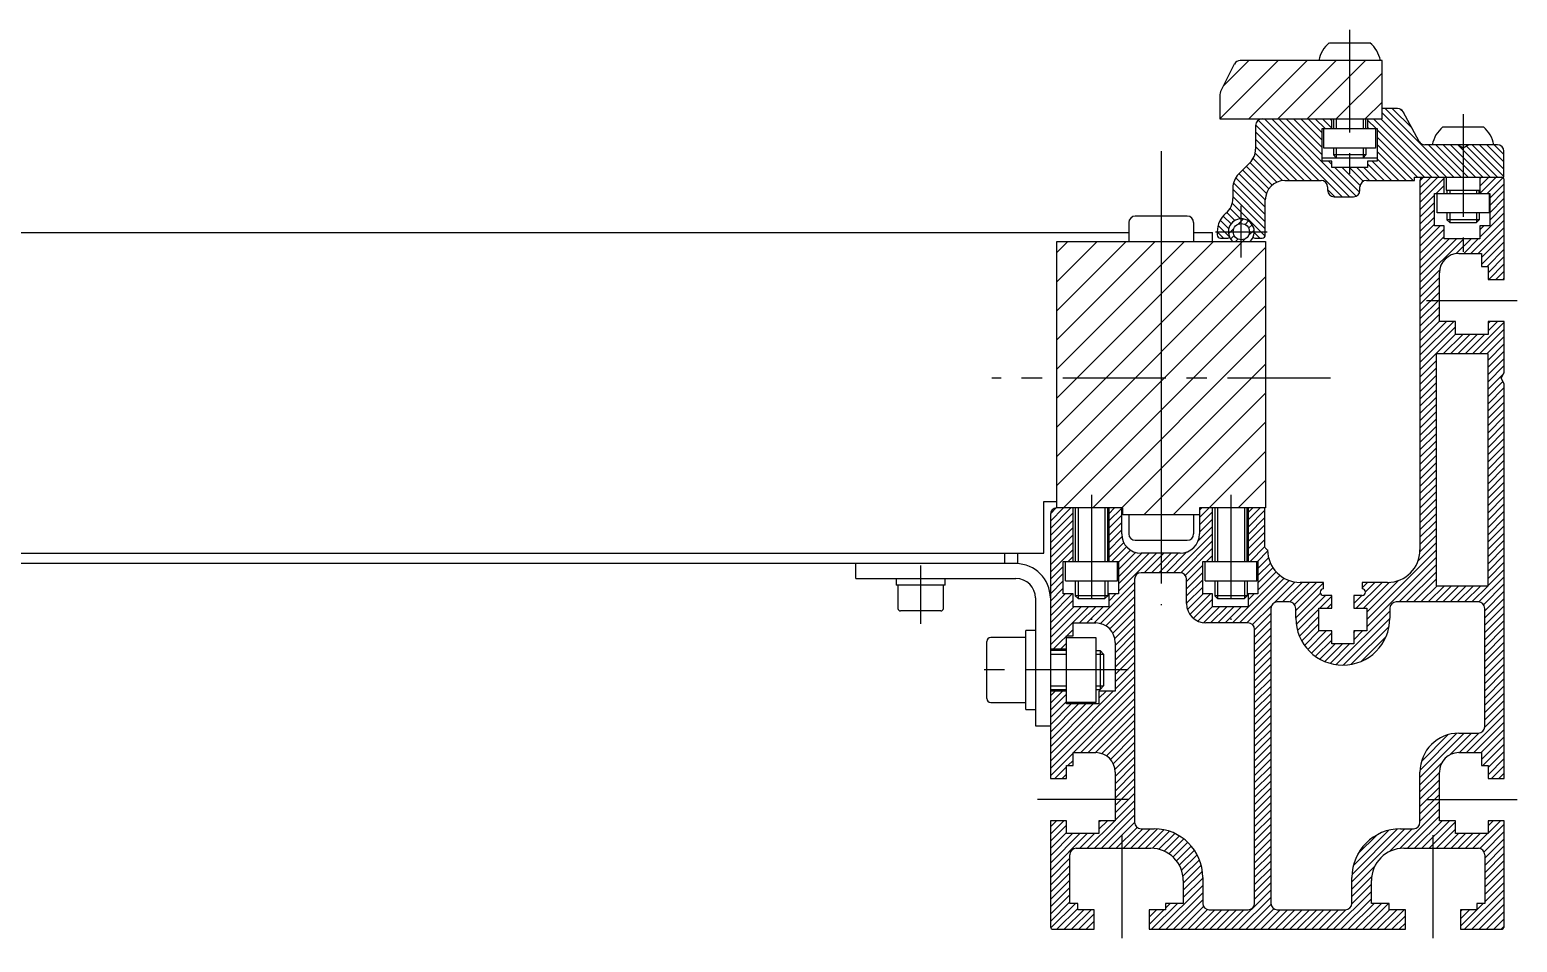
# Model space of a CAD drawing. Extents: x -10 to 3657, y -8 to 1001.
# Drawn here: x 3427.5 to 3656.9, y 66 to 206.8 of the extents above; entities that cross this region are included whole.
import ezdxf

# ---------------------------------------------------------------- set-up
doc = ezdxf.new("R2010")
doc.units = 0
doc.header["$LTSCALE"] = 0.5
doc.linetypes.add('CENTER', pattern=[50.8, 31.75, -6.35, 6.35, -6.35])
for name, color, linetype in [('MSM_CENTER', 1, 'CENTER'), ('MSM_CONTINUOUS', 7, 'CONTINUOUS'), ('MSM_NARROW', 5, 'CONTINUOUS')]:
    doc.layers.add(name, color=color, linetype=linetype)

msp = doc.modelspace()

# ---------------------------------------------------------------- linework, layer by layer
at = {"layer": 'MSM_CENTER'}
for p, q in [((3631, 206.75), (3631, 183.5)), ((3648.5, 193.75), (3648.5, 172.5)), ((3601.95, 188), (3601.95, 118)), ((3614.3, 171.6), (3614.3, 179.6)), ((3610.3, 175.6), (3618.3, 175.6)), ((3642.85, 165), (3656.85, 165)), ((3628.05, 153), (3575.85, 153)), ((3591.2, 135), (3591.2, 115.75)), ((3612.7, 135), (3612.7, 115.75)), ((3564.85, 124.1), (3564.85, 115.1)), ((3596.85, 108), (3573.05, 108)), ((3596.85, 88), (3582.85, 88)), ((3642.85, 88), (3656.85, 88)), ((3595.85, 82.5), (3595.85, 66)), ((3643.85, 82.5), (3643.85, 66))]:
    msp.add_line(p, q, dxfattribs=at)
at = {"layer": 'MSM_CONTINUOUS'}
for p, q in [((3627.88, 204.75), (3634.13, 204.75)), ((3636, 202), (3614.12, 202)), ((3636, 193), (3636, 202)), ((3613.22, 201.45), (3611.11, 197.21)), ((3611, 196.76), (3611, 193)), ((3611, 193), (3636, 193)), ((3628.25, 191.5), (3628.25, 193)), ((3628.5, 193), (3628.5, 191.5)), ((3633.5, 191.5), (3633.5, 193)), ((3633.75, 193), (3633.75, 191.5)), ((3638.4, 194.6), (3636, 194.6)), ((3641.72, 189.53), (3639.28, 194.07)), ((3616.5, 192), (3616.5, 188.34)), ((3626.75, 191.5), (3635.25, 191.5)), ((3626.75, 186.5), (3626.75, 191.5)), ((3627, 188.5), (3627, 191.5)), ((3635, 191.5), (3635, 188.5)), ((3635.25, 191.5), (3635.25, 186.5)), ((3645.38, 191.75), (3651.63, 191.75)), ((3635, 188.5), (3627, 188.5)), ((3628.5, 188.5), (3628.5, 187.43)), ((3633.5, 188.5), (3633.5, 187.43)), ((3653.8, 189), (3642.6, 189)), ((3648.5, 188.5), (3647.63, 189)), ((3649.37, 189), (3648.5, 188.5)), ((3615.62, 186.22), (3613.88, 184.48)), ((3626.75, 187), (3635.25, 187)), ((3628.25, 186.5), (3626.75, 186.5)), ((3628.25, 185.5), (3628.25, 186.5)), ((3633.5, 187.43), (3628.5, 187.43)), ((3628.5, 187.43), (3628.93, 187)), ((3633.07, 187), (3633.5, 187.43)), ((3633.75, 186.5), (3633.75, 185.5)), ((3635.25, 186.5), (3633.75, 186.5)), ((3654.8, 184), (3654.8, 188)), ((3633.75, 185.5), (3628.25, 185.5)), ((3641, 184), (3654.8, 184)), ((3641, 183.5), (3641, 184)), ((3645.6, 181.5), (3645.6, 184)), ((3645.9, 184), (3645.9, 182)), ((3651.1, 184), (3651.1, 181.5)), ((3613, 182.36), (3613, 180.74)), ((3621, 183.5), (3626.6, 183.5)), ((3627.6, 182.5), (3627.6, 182)), ((3632.6, 182), (3632.6, 182.5)), ((3633.6, 183.5), (3641, 183.5)), ((3641.85, 183.5), (3641.85, 126.51)), ((3644.1, 181.5), (3652.6, 181.5)), ((3644.1, 176.5), (3644.1, 181.5)), ((3644.5, 178.5), (3644.5, 181.5)), ((3645.9, 182), (3651.1, 182)), ((3646, 182), (3646, 181.5)), ((3651, 181.5), (3651, 182)), ((3652.5, 181.5), (3652.5, 178.5)), ((3652.6, 181.5), (3652.6, 176.5)), ((3654.85, 168.25), (3654.85, 183.5)), ((3618, 175.1), (3618, 180.5)), ((3628.6, 181), (3631.6, 181)), ((3596.95, 177), (3596.95, 174.08)), ((3605.95, 178), (3597.95, 178)), ((3606.95, 177), (3606.95, 174.08)), ((3652.5, 178.5), (3644.5, 178.5)), ((3646, 178.5), (3646, 177.43)), ((3651, 177.43), (3646, 177.43)), ((3646, 177.43), (3646.43, 177)), ((3646.43, 177), (3650.57, 177)), ((3650.57, 177), (3651, 177.43)), ((3651, 178.5), (3651, 177.43)), ((3222.75, 175.5), (3596.95, 175.5)), ((3606.95, 175.5), (3609.85, 175.5)), ((3609.85, 174.08), (3609.85, 175.5)), ((3610.6, 175.6), (3610.6, 175.1)), ((3611.1, 174.6), (3612.21, 174.6)), ((3616.39, 174.6), (3617.5, 174.6)), ((3645.6, 176.5), (3644.1, 176.5)), ((3645.6, 174.5), (3645.6, 176.5)), ((3651.1, 174.5), (3645.6, 174.5)), ((3651.1, 176.5), (3651.1, 174.5)), ((3652.6, 176.5), (3651.1, 176.5)), ((3585.85, 174.08), (3618.05, 174.08)), ((3585.85, 133), (3585.85, 174.08)), ((3601.95, 174.08), (3601.95, 131.92)), ((3618.05, 174.08), (3618.05, 133)), ((3647.85, 172.25), (3651.35, 172.25)), ((3651.35, 172.25), (3651.35, 170.25)), ((3651.35, 170.25), (3652.35, 170.25)), ((3652.35, 170.25), (3652.35, 168.25)), ((3644.85, 161.75), (3644.85, 169.25)), ((3652.35, 168.25), (3654.85, 168.25)), ((3647.35, 161.75), (3644.85, 161.75)), ((3647.35, 159.75), (3647.35, 161.75)), ((3654.85, 161.75), (3652.35, 161.75)), ((3652.35, 161.75), (3652.35, 159.75)), ((3654.85, 153.87), (3654.85, 161.75)), ((3652.35, 159.75), (3647.35, 159.75)), ((3652.35, 156.75), (3644.35, 156.75)), ((3644.35, 156.75), (3644.35, 121)), ((3652.35, 121), (3652.35, 156.75)), ((3654.35, 153), (3654.85, 153.87)), ((3654.85, 152.13), (3654.35, 153)), ((3654.85, 91.25), (3654.85, 152.13)), ((3583.85, 126), (3583.85, 134)), ((3583.85, 134), (3585.85, 134)), ((3584.85, 132), (3584.85, 91.25)), ((3596.05, 133), (3585.85, 133)), ((3588.35, 124.75), (3588.35, 133)), ((3588.7, 133), (3588.7, 124.75)), ((3593.7, 124.75), (3593.7, 133)), ((3593.85, 133), (3593.85, 124.75)), ((3595.85, 129), (3595.85, 133)), ((3596.05, 131.92), (3596.05, 133)), ((3607.85, 131.92), (3596.05, 131.92)), ((3596.95, 131.92), (3596.95, 129)), ((3606.95, 131.92), (3606.95, 129)), ((3607.85, 133), (3607.85, 129)), ((3618.05, 133), (3607.85, 133)), ((3609.85, 124.75), (3609.85, 133)), ((3610.2, 133), (3610.2, 124.75)), ((3615.2, 124.75), (3615.2, 133)), ((3615.35, 133), (3615.35, 124.75)), ((3617.95, 126.9), (3617.95, 133)), ((3597.95, 128), (3605.95, 128)), ((3235.85, 126), (3583.85, 126)), ((3579.85, 124.4), (3239.85, 124.4)), ((3554.85, 122.1), (3554.85, 124.4)), ((3577.85, 124.4), (3577.85, 126)), ((3579.85, 124.4), (3579.85, 126)), ((3586.85, 124.75), (3595.35, 124.75)), ((3586.85, 119.75), (3586.85, 124.75)), ((3587.2, 121.75), (3587.2, 124.75)), ((3595.2, 121.75), (3595.2, 124.75)), ((3595.35, 124.75), (3595.35, 119.75)), ((3604.85, 126), (3598.85, 126)), ((3608.35, 124.75), (3616.85, 124.75)), ((3608.35, 119.75), (3608.35, 124.75)), ((3608.7, 121.75), (3608.7, 124.75)), ((3616.7, 121.75), (3616.7, 124.75)), ((3616.85, 124.75), (3616.85, 119.75)), ((3554.85, 122.1), (3579.55, 122.1)), ((3561.05, 122.1), (3561.05, 121.1)), ((3568.65, 121.1), (3568.65, 122.1)), ((3587.2, 121.75), (3595.2, 121.75)), ((3588.7, 121.75), (3588.7, 119.43)), ((3593.7, 121.75), (3593.7, 119.43)), ((3597.85, 122), (3597.85, 84.5)), ((3604.85, 123), (3598.85, 123)), ((3605.85, 118.25), (3605.85, 122)), ((3608.7, 121.75), (3616.7, 121.75)), ((3610.2, 121.75), (3610.2, 119.43)), ((3615.2, 121.75), (3615.2, 119.43)), ((3568.65, 121.1), (3561.05, 121.1)), ((3561.35, 121.1), (3561.35, 117.5)), ((3568.35, 117.5), (3568.35, 121.1)), ((3588.35, 119.75), (3586.85, 119.75)), ((3588.35, 117.75), (3588.35, 119.75)), ((3593.7, 119.43), (3588.7, 119.43)), ((3588.7, 119.43), (3589.13, 119)), ((3593.27, 119), (3593.7, 119.43)), ((3593.85, 119.75), (3593.85, 117.75)), ((3595.35, 119.75), (3593.85, 119.75)), ((3609.85, 119.75), (3608.35, 119.75)), ((3609.85, 117.75), (3609.85, 119.75)), ((3615.2, 119.43), (3610.2, 119.43)), ((3610.2, 119.43), (3610.63, 119)), ((3614.77, 119), (3615.2, 119.43)), ((3615.35, 119.75), (3615.35, 117.75)), ((3616.85, 119.75), (3615.35, 119.75)), ((3626.95, 121.51), (3623.35, 121.51)), ((3626.95, 120.51), (3626.95, 121.51)), ((3628.25, 119.51), (3626.95, 119.51)), ((3628.25, 117.51), (3628.25, 119.51)), ((3631.65, 119.51), (3631.65, 117.51)), ((3632.95, 119.51), (3631.65, 119.51)), ((3632.95, 121.51), (3632.95, 120.51)), ((3636.85, 121.51), (3632.95, 121.51)), ((3644.35, 121), (3652.35, 121)), ((3567.95, 117.1), (3561.75, 117.1)), ((3582.55, 119.1), (3582.55, 99.4)), ((3593.85, 117.75), (3588.35, 117.75)), ((3589.13, 119), (3593.27, 119)), ((3615.35, 117.75), (3609.85, 117.75)), ((3610.63, 119), (3614.77, 119)), ((3618.85, 117.5), (3618.85, 72)), ((3621.7, 118.5), (3619.85, 118.5)), ((3622.7, 116), (3622.7, 117.5)), ((3626.25, 117.51), (3628.25, 117.51)), ((3626.25, 114.01), (3626.25, 117.51)), ((3631.65, 117.51), (3633.65, 117.51)), ((3633.65, 117.51), (3633.65, 114.01)), ((3637.2, 117.5), (3637.2, 116)), ((3650.85, 118.5), (3638.2, 118.5)), ((3651.85, 99.25), (3651.85, 117.5)), ((3588.35, 115.25), (3591.85, 115.25)), ((3588.35, 113.25), (3588.35, 115.25)), ((3615.35, 115.25), (3608.85, 115.25)), ((3575.05, 103.6), (3575.05, 112.4)), ((3581.05, 113), (3575.65, 113)), ((3581.05, 101.9), (3581.05, 114.1)), ((3582.55, 114.1), (3581.05, 114.1)), ((3587.35, 102.75), (3587.35, 113.25)), ((3587.35, 113.25), (3588.35, 113.25)), ((3587.35, 113), (3591.85, 113)), ((3591.85, 113), (3591.85, 103)), ((3616.35, 72), (3616.35, 114.25)), ((3628.25, 114.01), (3626.25, 114.01)), ((3628.25, 112.01), (3628.25, 114.01)), ((3631.65, 114.01), (3631.65, 112.01)), ((3633.65, 114.01), (3631.65, 114.01)), ((3584.85, 111.25), (3587.35, 111.25)), ((3587.35, 111), (3584.85, 111)), ((3591.85, 111), (3592.51, 111)), ((3593.05, 110.46), (3592.51, 111)), ((3592.51, 111), (3592.51, 105)), ((3593.05, 110.46), (3593.05, 105.54)), ((3594.85, 112.25), (3594.85, 104.75)), ((3631.65, 112.01), (3628.25, 112.01)), ((3592.51, 105), (3593.05, 105.54)), ((3584.85, 105), (3587.35, 105)), ((3587.35, 104.75), (3584.85, 104.75)), ((3591.85, 105), (3592.51, 105)), ((3592.35, 104.75), (3592.35, 102.75)), ((3594.85, 104.75), (3592.35, 104.75)), ((3575.65, 103), (3581.05, 103)), ((3581.05, 101.9), (3582.55, 101.9)), ((3591.85, 103), (3587.35, 103)), ((3592.35, 102.75), (3587.35, 102.75)), ((3582.55, 99.4), (3584.85, 99.4)), ((3647.85, 98.25), (3650.85, 98.25)), ((3588.35, 95.25), (3591.85, 95.25)), ((3588.35, 93.25), (3588.35, 95.25)), ((3647.85, 95.25), (3651.35, 95.25)), ((3651.35, 95.25), (3651.35, 93.25)), ((3587.35, 91.25), (3587.35, 93.25)), ((3587.35, 93.25), (3588.35, 93.25)), ((3594.85, 92.25), (3594.85, 84.75)), ((3641.85, 84.5), (3641.85, 92.25)), ((3644.85, 84.75), (3644.85, 92.25)), ((3651.35, 93.25), (3652.35, 93.25)), ((3652.35, 93.25), (3652.35, 91.25)), ((3584.85, 91.25), (3587.35, 91.25)), ((3652.35, 91.25), (3654.85, 91.25)), ((3584.85, 84.75), (3584.85, 68.5)), ((3587.35, 84.75), (3584.85, 84.75)), ((3587.35, 82.75), (3587.35, 84.75)), ((3592.35, 82.75), (3587.35, 82.75)), ((3592.35, 84.75), (3592.35, 82.75)), ((3594.85, 84.75), (3592.35, 84.75)), ((3598.85, 83.5), (3600.85, 83.5)), ((3638.85, 83.5), (3640.85, 83.5)), ((3647.35, 84.75), (3644.85, 84.75)), ((3647.35, 82.75), (3647.35, 84.75)), ((3652.35, 82.75), (3647.35, 82.75)), ((3652.35, 84.75), (3652.35, 82.75)), ((3654.85, 84.75), (3652.35, 84.75)), ((3654.85, 68.5), (3654.85, 84.75)), ((3588.85, 80.5), (3600.35, 80.5)), ((3639.35, 80.5), (3650.85, 80.5)), ((3587.85, 72), (3587.85, 79.5)), ((3651.85, 79.5), (3651.85, 72)), ((3608.35, 76), (3608.35, 72)), ((3631.35, 72), (3631.35, 76)), ((3605.35, 75.5), (3605.35, 72)), ((3634.35, 72), (3634.35, 75.5)), ((3589.1, 72), (3587.85, 72)), ((3589.1, 71), (3589.1, 72)), ((3602.6, 72), (3602.6, 71)), ((3605.35, 72), (3602.6, 72)), ((3637.1, 72), (3634.35, 72)), ((3637.1, 71), (3637.1, 72)), ((3650.6, 72), (3650.6, 71)), ((3651.85, 72), (3650.6, 72)), ((3591.6, 71), (3589.1, 71)), ((3591.6, 68), (3591.6, 71)), ((3600.1, 71), (3600.1, 68)), ((3602.6, 71), (3600.1, 71)), ((3609.35, 71), (3615.35, 71)), ((3619.85, 71), (3630.35, 71)), ((3639.6, 71), (3637.1, 71)), ((3639.6, 68), (3639.6, 71)), ((3648.1, 71), (3648.1, 68)), ((3650.6, 71), (3648.1, 71)), ((3585.35, 68), (3591.6, 68)), ((3600.1, 68), (3639.6, 68)), ((3648.1, 68), (3654.35, 68))]:
    msp.add_line(p, q, dxfattribs=at)
msp.add_circle((3614.3, 175.6), 1.25, dxfattribs=at)
for centre, radius, start, end in [((3630.91, 201.1), 4.75, 129.7731, 169.0684), ((3631.09, 201.1), 4.75, 10.9316, 50.2269), ((3614.12, 201), 1, 90, 153.4349), ((3612, 196.76), 1, 153.4349, 180), ((3617.5, 192), 1, 90, 180), ((3638.4, 193.6), 1, 28.1786, 90), ((3648.41, 188.1), 4.75, 129.7731, 169.0684), ((3648.59, 188.1), 4.75, 10.9316, 50.2269), ((3613.5, 188.34), 3, 315, 0), ((3642.6, 190), 1, 208.1786, 270), ((3653.8, 188), 1, 360, 90), ((3616, 182.36), 3, 135, 180), ((3642.35, 183.5), 0.5, 90, 180), ((3654.35, 183.5), 0.5, 360, 90), ((3621, 180.5), 3, 90, 180), ((3626.6, 182.5), 1, 360, 90), ((3628.6, 182), 1, 180, 270), ((3631.6, 182), 1, 270, 0), ((3633.6, 182.5), 1, 90, 180), ((3610, 180.74), 3, 309.9255, 360), ((3597.95, 177), 1, 90, 180), ((3605.95, 177), 1, 0, 90), ((3614.3, 175.6), 3.7, 129.9255, 180), ((3614.3, 175.6), 2, 310.5358, 229.4642), ((3611.1, 175.1), 0.5, 180, 270), ((3612.21, 174.9), 0.3, 270, 333.3458), ((3616.39, 174.9), 0.3, 206.6542, 270), ((3617.5, 175.1), 0.5, 270, 360), ((3647.85, 169.25), 3, 90, 180), ((3585.85, 132), 1, 90, 180), ((3598.85, 129), 3, 180, 270), ((3597.95, 129), 1, 180, 270), ((3604.85, 129), 3, 270, 0), ((3605.95, 129), 1, 270, 360), ((3618.83, 127.38), 1, 208.5701, 241.4299), ((3623.35, 126.51), 5, 180, 270), ((3636.85, 126.51), 5, 270, 360), ((3579.55, 119.1), 5.3, 0, 90), ((3579.55, 119.1), 3, 360, 90), ((3598.85, 122), 1, 90, 180), ((3604.85, 122), 1, 360, 90), ((3626.95, 120), 0.5, 90, 270), ((3632.95, 120), 0.5, 270, 90), ((3561.75, 117.5), 0.4, 180, 270), ((3567.95, 117.5), 0.4, 270, 0), ((3608.85, 118.25), 3, 180, 270), ((3619.85, 117.5), 1, 90, 180), ((3621.7, 117.5), 1, 360, 90), ((3638.2, 117.5), 1, 90, 180), ((3650.85, 117.5), 1, 360, 90), ((3591.85, 112.25), 3, 360, 90), ((3615.35, 114.25), 1, 360, 90), ((3629.95, 116), 7.25, 180, 0), ((3575.65, 112.4), 0.6, 90, 180), ((3575.65, 103.6), 0.6, 180, 270), ((3650.85, 99.25), 1, 270, 0), ((3647.85, 92.25), 6, 90, 180), ((3591.85, 92.25), 3, 360, 90), ((3647.85, 92.25), 3, 90, 180), ((3598.85, 84.5), 1, 180, 270), ((3600.85, 76), 7.5, 0, 90), ((3638.85, 76), 7.5, 90, 180), ((3640.85, 84.5), 1, 270, 0), ((3588.85, 79.5), 1, 90, 180), ((3600.35, 75.5), 5, 0, 90), ((3639.35, 75.5), 5, 90, 180), ((3650.85, 79.5), 1, 360, 90), ((3609.35, 72), 1, 180, 270), ((3615.35, 72), 1, 270, 0), ((3619.85, 72), 1, 180, 270), ((3630.35, 72), 1, 270, 0), ((3585.35, 68.5), 0.5, 180, 270), ((3654.35, 68.5), 0.5, 270, 0)]:
    msp.add_arc(centre, radius, start, end, dxfattribs=at)
at = {"layer": 'MSM_NARROW'}
for p, q in [((3611, 193.03), (3619.97, 202)), ((3611.52, 198.04), (3615.48, 202)), ((3615.46, 193), (3624.46, 202)), ((3619.95, 193), (3628.95, 202)), ((3624.44, 193), (3633.44, 202)), ((3628.93, 193), (3636, 200.07)), ((3633.42, 193), (3636, 195.58)), ((3626.23, 183.5), (3616.92, 192.81)), ((3629.85, 181), (3617.85, 193)), ((3630.98, 181), (3618.98, 193)), ((3632.01, 181.09), (3620.1, 193)), ((3626.75, 187.47), (3621.22, 193)), ((3626.75, 188.59), (3622.34, 193)), ((3626.75, 189.72), (3623.47, 193)), ((3626.75, 190.84), (3624.59, 193)), ((3627.21, 191.5), (3625.71, 193)), ((3628.25, 191.58), (3626.83, 193)), ((3628.25, 192.71), (3627.96, 193)), ((3628.93, 193), (3628.93, 191.5)), ((3633.07, 193), (3633.07, 191.5)), ((3635.07, 191.5), (3633.75, 192.82)), ((3643.69, 184), (3634.69, 193)), ((3644.81, 184), (3635.81, 193)), ((3645.94, 184), (3636, 193.94)), ((3647.06, 184), (3636.46, 194.6)), ((3640.64, 191.55), (3637.58, 194.6)), ((3639.34, 193.96), (3638.78, 194.52)), ((3623.99, 183.5), (3616.5, 190.99)), ((3625.11, 183.5), (3616.51, 192.1)), ((3633.95, 191.5), (3633.75, 191.7)), ((3642.57, 184), (3635.25, 191.32)), ((3622.86, 183.5), (3616.5, 189.86)), ((3621.74, 183.5), (3616.5, 188.74)), ((3628.93, 188.5), (3628.93, 187)), ((3633.07, 188.5), (3633.07, 187)), ((3641.45, 184), (3635.25, 190.2)), ((3640.82, 183.5), (3635.25, 189.07)), ((3648.18, 184), (3643.18, 189)), ((3649.3, 184), (3644.3, 189)), ((3650.43, 184), (3645.43, 189)), ((3651.55, 184), (3646.55, 189)), ((3652.67, 184), (3647.72, 188.95)), ((3653.79, 184), (3649, 188.79)), ((3654.8, 184.12), (3649.92, 189)), ((3654.8, 185.24), (3651.04, 189)), ((3654.8, 186.36), (3652.16, 189)), ((3654.8, 187.49), (3653.29, 189)), ((3619.07, 182.8), (3615.64, 186.24)), ((3619.76, 183.23), (3616.12, 186.88)), ((3620.64, 183.48), (3616.43, 187.69)), ((3628.25, 185.97), (3627.72, 186.5)), ((3636.33, 183.5), (3633.75, 186.08)), ((3637.46, 183.5), (3634.46, 186.5)), ((3639.7, 183.5), (3635.25, 187.95)), ((3638.58, 183.5), (3635.25, 186.83)), ((3618, 179.38), (3613.45, 183.93)), ((3618, 180.51), (3613.95, 184.55)), ((3618.16, 181.47), (3614.51, 185.11)), ((3618.54, 182.21), (3615.08, 185.68)), ((3632.54, 181.68), (3628.72, 185.5)), ((3632.63, 182.72), (3629.84, 185.5)), ((3633.1, 183.37), (3630.97, 185.5)), ((3634.09, 183.5), (3632.09, 185.5)), ((3635.21, 183.5), (3633.21, 185.5)), ((3640.95, 183.5), (3641, 183.55)), ((3641.85, 183.47), (3642.38, 184)), ((3641.85, 182.35), (3643.5, 184)), ((3641.85, 181.23), (3644.62, 184)), ((3641.85, 180.1), (3645.6, 183.85)), ((3651.1, 181.5), (3653.6, 184)), ((3651.1, 182.62), (3652.48, 184)), ((3651.1, 183.74), (3651.36, 184)), ((3652.23, 181.5), (3654.64, 183.91)), ((3618, 177.14), (3613, 182.14)), ((3618, 178.26), (3613.11, 183.15)), ((3628.73, 181), (3627.6, 182.13)), ((3641.85, 178.98), (3644.1, 181.23)), ((3644.37, 181.5), (3645.6, 182.73)), ((3645.49, 181.5), (3645.6, 181.61)), ((3646.43, 182), (3646.43, 181.5)), ((3650.57, 182), (3650.57, 181.5)), ((3652.6, 180.75), (3654.85, 183)), ((3652.6, 179.63), (3654.85, 181.88)), ((3614.18, 177.59), (3612.57, 179.2)), ((3617.97, 174.93), (3612.9, 179.99)), ((3618, 176.02), (3613, 181.02)), ((3641.85, 177.86), (3644.1, 180.11)), ((3641.85, 176.74), (3644.1, 178.99)), ((3652.6, 178.51), (3654.85, 180.76)), ((3652.6, 177.38), (3654.85, 179.63)), ((3612.35, 176.05), (3611.05, 177.36)), ((3612.71, 176.81), (3611.5, 178.02)), ((3613.31, 177.34), (3612.08, 178.57)), ((3612.63, 176.7), (3613.19, 177.27)), ((3613.79, 176.74), (3614.62, 177.57)), ((3614.88, 176.71), (3615.43, 177.25)), ((3615.43, 176.13), (3615.98, 176.68)), ((3641.85, 175.61), (3644.1, 177.86)), ((3641.85, 174.49), (3644.1, 176.74)), ((3646.43, 178.5), (3646.43, 177)), ((3649.71, 172.25), (3654.85, 177.39)), ((3650.57, 178.5), (3650.57, 177)), ((3651.1, 174.76), (3654.85, 178.51)), ((3585.85, 145.43), (3614.95, 174.54)), ((3611.56, 174.6), (3610.6, 175.56)), ((3612.46, 174.82), (3610.73, 176.55)), ((3612.33, 175.28), (3613.16, 176.11)), ((3612.65, 174.47), (3613.19, 175.02)), ((3613.38, 174.08), (3613.77, 174.47)), ((3615.36, 174.95), (3616.28, 175.86)), ((3617.17, 174.6), (3616.3, 175.48)), ((3641.85, 173.37), (3644.98, 176.5)), ((3641.85, 172.25), (3645.6, 176)), ((3641.85, 171.12), (3645.6, 174.87)), ((3641.85, 170), (3646.35, 174.5)), ((3641.85, 168.88), (3647.47, 174.5)), ((3641.85, 167.76), (3648.59, 174.5)), ((3647.44, 172.22), (3649.72, 174.5)), ((3648.59, 172.25), (3650.84, 174.5)), ((3650.83, 172.25), (3654.85, 176.27)), ((3651.1, 175.88), (3651.72, 176.5)), ((3651.35, 171.64), (3654.85, 175.14)), ((3585.85, 172.37), (3587.56, 174.08)), ((3585.85, 167.88), (3592.05, 174.08)), ((3585.85, 163.39), (3596.54, 174.08)), ((3585.85, 158.9), (3601.03, 174.08)), ((3585.85, 154.41), (3605.52, 174.08)), ((3585.85, 149.92), (3610.01, 174.08)), ((3585.85, 140.94), (3618.05, 173.14)), ((3651.35, 170.52), (3654.85, 174.02)), ((3652.2, 170.25), (3654.85, 172.9)), ((3652.35, 169.28), (3654.85, 171.78)), ((3652.45, 168.25), (3654.85, 170.65)), ((3585.85, 136.45), (3618.05, 168.65)), ((3641.85, 166.63), (3644.88, 169.66)), ((3641.85, 165.51), (3644.85, 168.51)), ((3653.57, 168.25), (3654.85, 169.53)), ((3654.69, 168.25), (3654.85, 168.41)), ((3641.85, 164.39), (3644.85, 167.39)), ((3641.85, 163.27), (3644.85, 166.27)), ((3586.89, 133), (3618.05, 164.16)), ((3641.85, 162.14), (3644.85, 165.14)), ((3641.85, 161.02), (3644.85, 164.02)), ((3641.85, 159.9), (3644.85, 162.9)), ((3641.85, 158.78), (3644.85, 161.78)), ((3641.85, 157.65), (3645.95, 161.75)), ((3641.85, 156.53), (3647.07, 161.75)), ((3641.85, 155.41), (3647.35, 160.91)), ((3649.93, 156.75), (3654.85, 161.67)), ((3652.35, 161.42), (3652.68, 161.75)), ((3652.35, 160.29), (3653.81, 161.75)), ((3591.38, 133), (3618.05, 159.67)), ((3641.85, 154.29), (3647.35, 159.79)), ((3645.44, 156.75), (3648.44, 159.75)), ((3646.56, 156.75), (3649.56, 159.75)), ((3647.68, 156.75), (3650.68, 159.75)), ((3648.81, 156.75), (3651.81, 159.75)), ((3651.05, 156.75), (3654.85, 160.55)), ((3652.17, 156.75), (3654.85, 159.43)), ((3652.35, 155.8), (3654.85, 158.3)), ((3652.35, 154.68), (3654.85, 157.18)), ((3652.35, 153.56), (3654.85, 156.06)), ((3595.87, 133), (3618.05, 155.18)), ((3641.85, 153.16), (3644.35, 155.66)), ((3641.85, 152.04), (3644.35, 154.54)), ((3652.35, 152.44), (3654.85, 154.94)), ((3652.35, 151.31), (3654.78, 153.74)), ((3641.85, 150.92), (3644.35, 153.42)), ((3641.85, 149.79), (3644.35, 152.29)), ((3652.35, 150.19), (3654.65, 152.49)), ((3652.35, 149.07), (3654.85, 151.57)), ((3599.28, 131.92), (3618.05, 150.69)), ((3641.85, 148.67), (3644.35, 151.17)), ((3641.85, 147.55), (3644.35, 150.05)), ((3652.35, 147.95), (3654.85, 150.45)), ((3652.35, 146.82), (3654.85, 149.32)), ((3641.85, 146.43), (3644.35, 148.93)), ((3641.85, 145.3), (3644.35, 147.8)), ((3652.35, 145.7), (3654.85, 148.2)), ((3652.35, 144.58), (3654.85, 147.08)), ((3603.77, 131.92), (3618.05, 146.2)), ((3641.85, 144.18), (3644.35, 146.68)), ((3641.85, 143.06), (3644.35, 145.56)), ((3652.35, 143.46), (3654.85, 145.96)), ((3652.35, 142.33), (3654.85, 144.83)), ((3641.85, 141.94), (3644.35, 144.44)), ((3641.85, 140.81), (3644.35, 143.31)), ((3652.35, 141.21), (3654.85, 143.71)), ((3652.35, 140.09), (3654.85, 142.59)), ((3609.34, 133), (3618.05, 141.71)), ((3641.85, 139.69), (3644.35, 142.19)), ((3641.85, 138.57), (3644.35, 141.07)), ((3641.85, 137.45), (3644.35, 139.95)), ((3652.35, 138.97), (3654.85, 141.47)), ((3652.35, 137.84), (3654.85, 140.34)), ((3641.85, 136.32), (3644.35, 138.82)), ((3641.85, 135.2), (3644.35, 137.7)), ((3652.35, 136.72), (3654.85, 139.22)), ((3652.35, 135.6), (3654.85, 138.1)), ((3613.83, 133), (3618.05, 137.22)), ((3641.85, 134.08), (3644.35, 136.58)), ((3641.85, 132.96), (3644.35, 135.46)), ((3652.35, 134.48), (3654.85, 136.98)), ((3652.35, 133.35), (3654.85, 135.85)), ((3641.85, 131.83), (3644.35, 134.33)), ((3641.85, 130.71), (3644.35, 133.21)), ((3652.35, 132.23), (3654.85, 134.73)), ((3652.35, 131.11), (3654.85, 133.61)), ((3584.85, 130.96), (3586.89, 133)), ((3584.85, 129.84), (3588.01, 133)), ((3584.85, 128.72), (3588.35, 132.22)), ((3584.85, 127.59), (3588.35, 131.09)), ((3584.86, 132.1), (3585.75, 132.99)), ((3589.13, 133), (3589.13, 124.75)), ((3593.27, 133), (3593.27, 124.75)), ((3593.85, 132.1), (3594.75, 133)), ((3593.85, 130.98), (3595.85, 132.98)), ((3593.85, 129.86), (3595.85, 131.86)), ((3607.85, 132.63), (3608.22, 133)), ((3607.85, 131.51), (3609.34, 133)), ((3607.85, 130.39), (3609.85, 132.39)), ((3607.85, 129.27), (3609.85, 131.27)), ((3610.63, 133), (3610.63, 124.75)), ((3614.77, 133), (3614.77, 124.75)), ((3615.35, 131.15), (3617.2, 133)), ((3615.35, 132.28), (3616.07, 133)), ((3615.35, 130.03), (3617.95, 132.63)), ((3615.35, 128.91), (3617.95, 131.51)), ((3641.85, 129.59), (3644.35, 132.09)), ((3641.85, 128.47), (3644.35, 130.97)), ((3652.35, 129.99), (3654.85, 132.49)), ((3652.35, 128.86), (3654.85, 131.36)), ((3584.85, 126.47), (3588.35, 129.97)), ((3584.85, 125.35), (3588.35, 128.85)), ((3593.85, 128.74), (3595.85, 130.74)), ((3593.85, 127.61), (3595.85, 129.61)), ((3593.85, 126.49), (3595.89, 128.53)), ((3603.83, 123), (3609.85, 129.02)), ((3607.65, 127.94), (3609.85, 130.14)), ((3615.35, 127.79), (3617.95, 130.39)), ((3615.35, 126.66), (3617.95, 129.26)), ((3641.83, 126.2), (3644.35, 128.72)), ((3641.85, 127.34), (3644.35, 129.84)), ((3652.35, 127.74), (3654.85, 130.24)), ((3652.35, 126.62), (3654.85, 129.12)), ((3584.85, 124.23), (3588.35, 127.73)), ((3584.85, 123.1), (3588.35, 126.6)), ((3593.85, 125.37), (3596.16, 127.68)), ((3594.35, 124.75), (3596.61, 127.01)), ((3595.35, 124.62), (3597.21, 126.49)), ((3602.71, 123), (3605.91, 126.2)), ((3604.95, 123), (3609.85, 127.9)), ((3605.66, 122.59), (3609.85, 126.78)), ((3615.35, 125.54), (3617.95, 128.14)), ((3615.68, 124.75), (3617.95, 127.02)), ((3616.81, 124.75), (3618.36, 126.31)), ((3633.65, 115.78), (3644.35, 126.48)), ((3641.54, 124.79), (3644.35, 127.6)), ((3652.35, 125.5), (3654.85, 128)), ((3652.35, 124.37), (3654.85, 126.87)), ((3584.85, 121.98), (3586.85, 123.98)), ((3587.62, 124.75), (3588.35, 125.48)), ((3595.35, 123.5), (3597.98, 126.13)), ((3595.35, 121.26), (3600.09, 126)), ((3595.35, 122.38), (3598.97, 126)), ((3595.35, 120.13), (3601.22, 126)), ((3599.34, 123), (3602.34, 126)), ((3600.46, 123), (3603.46, 126)), ((3601.58, 123), (3604.58, 126)), ((3605.85, 121.65), (3608.35, 124.15)), ((3608.95, 124.75), (3609.85, 125.65)), ((3616.85, 123.67), (3618.5, 125.32)), ((3616.85, 122.55), (3618.78, 124.48)), ((3633.65, 114.65), (3644.35, 125.35)), ((3638.62, 118.5), (3644.35, 124.23)), ((3652.35, 123.25), (3654.85, 125.75)), ((3652.35, 122.13), (3654.85, 124.63)), ((3584.85, 120.86), (3586.85, 122.86)), ((3584.85, 119.74), (3586.85, 121.74)), ((3589.13, 121.75), (3589.13, 119)), ((3593.27, 121.75), (3593.27, 119)), ((3605.85, 120.53), (3608.35, 123.03)), ((3605.85, 119.41), (3608.35, 121.91)), ((3610.63, 121.75), (3610.63, 119)), ((3612.92, 115.25), (3620.25, 122.58)), ((3614.04, 115.25), (3620.93, 122.14)), ((3614.77, 121.75), (3614.77, 119)), ((3615.16, 115.25), (3621.7, 121.79)), ((3616.85, 121.43), (3619.18, 123.76)), ((3616.85, 120.3), (3619.67, 123.13)), ((3633.65, 116.9), (3638.56, 121.81)), ((3639.74, 118.5), (3644.35, 123.11)), ((3640.86, 118.5), (3644.35, 121.99)), ((3650.95, 118.49), (3654.85, 122.38)), ((3652.35, 121.01), (3654.85, 123.51)), ((3584.85, 118.61), (3586.85, 120.61)), ((3584.85, 117.49), (3587.11, 119.75)), ((3584.85, 116.37), (3588.23, 119.75)), ((3591.59, 115.25), (3597.85, 121.51)), ((3592.61, 115.15), (3597.85, 120.39)), ((3593.85, 118.63), (3594.97, 119.75)), ((3605.85, 118.29), (3608.35, 120.79)), ((3606, 117.31), (3608.44, 119.75)), ((3606.37, 116.56), (3609.56, 119.75)), ((3615.35, 119.72), (3615.38, 119.75)), ((3615.35, 118.8), (3616.3, 119.75)), ((3619.44, 118.4), (3622.6, 121.57)), ((3620.66, 118.5), (3623.66, 121.51)), ((3621.77, 118.49), (3624.79, 121.51)), ((3622.5, 118.09), (3625.91, 121.51)), ((3622.7, 117.17), (3626.95, 121.42)), ((3622.7, 116.05), (3626.49, 119.84)), ((3622.78, 115.01), (3627.28, 119.51)), ((3626.4, 117.51), (3628.25, 119.36)), ((3631.65, 119.39), (3631.77, 119.51)), ((3631.65, 118.27), (3632.89, 119.51)), ((3632.01, 117.51), (3636.01, 121.51)), ((3632.95, 120.69), (3633.77, 121.51)), ((3633.13, 117.51), (3637.15, 121.52)), ((3633.44, 120.06), (3634.89, 121.51)), ((3641.99, 118.5), (3644.49, 121)), ((3643.11, 118.5), (3645.61, 121)), ((3644.23, 118.5), (3646.73, 121)), ((3645.35, 118.5), (3647.85, 121)), ((3646.48, 118.5), (3648.98, 121)), ((3647.6, 118.5), (3650.1, 121)), ((3648.72, 118.5), (3651.22, 121)), ((3649.84, 118.5), (3652.34, 121)), ((3651.66, 118.07), (3654.85, 121.26)), ((3651.85, 117.14), (3654.85, 120.14)), ((3584.85, 115.25), (3588.35, 118.75)), ((3584.85, 114.12), (3588.48, 117.75)), ((3584.85, 113), (3589.6, 117.75)), ((3584.85, 111.88), (3590.72, 117.75)), ((3589.34, 115.25), (3591.84, 117.75)), ((3590.47, 115.25), (3592.97, 117.75)), ((3593.4, 114.82), (3597.85, 119.27)), ((3594.02, 114.32), (3597.85, 118.14)), ((3594.5, 113.67), (3597.85, 117.02)), ((3606.9, 115.97), (3609.85, 118.92)), ((3607.58, 115.53), (3609.85, 117.79)), ((3608.45, 115.28), (3610.93, 117.75)), ((3609.55, 115.25), (3612.05, 117.75)), ((3610.67, 115.25), (3613.17, 117.75)), ((3611.8, 115.25), (3614.3, 117.75)), ((3616.02, 114.99), (3618.95, 117.91)), ((3622.97, 114.07), (3626.25, 117.36)), ((3627.52, 117.51), (3628.25, 118.23)), ((3628.95, 108.83), (3637.2, 117.08)), ((3651.85, 116.02), (3654.85, 119.02)), ((3651.85, 114.89), (3654.85, 117.89)), ((3594.79, 112.84), (3597.85, 115.9)), ((3594.85, 111.78), (3597.85, 114.78)), ((3616.35, 114.19), (3618.85, 116.69)), ((3616.35, 113.07), (3618.85, 115.57)), ((3623.25, 113.23), (3626.25, 116.23)), ((3623.62, 112.48), (3626.25, 115.11)), ((3629.99, 108.75), (3637.2, 115.96)), ((3631.23, 108.87), (3637.08, 114.72)), ((3651.85, 113.77), (3654.85, 116.77)), ((3651.85, 112.65), (3654.85, 115.65)), ((3585.34, 111.25), (3588.35, 114.26)), ((3594.85, 110.65), (3597.85, 113.65)), ((3594.85, 109.53), (3597.85, 112.53)), ((3616.35, 111.95), (3618.85, 114.45)), ((3616.35, 110.82), (3618.85, 113.32)), ((3624.05, 111.79), (3626.27, 114.01)), ((3624.55, 111.17), (3627.39, 114.01)), ((3625.11, 110.61), (3628.25, 113.74)), ((3625.74, 110.11), (3628.25, 112.62)), ((3631.65, 113.78), (3631.88, 114.01)), ((3631.65, 112.65), (3633, 114.01)), ((3632.84, 109.36), (3636.59, 113.11)), ((3651.85, 111.53), (3654.85, 114.53)), ((3651.85, 110.4), (3654.85, 113.4)), ((3584.85, 110.46), (3587.35, 110.46)), ((3586.47, 111.25), (3587.35, 112.13)), ((3591.85, 110.46), (3593.05, 110.46)), ((3594.85, 108.41), (3597.85, 111.41)), ((3594.85, 107.29), (3597.85, 110.29)), ((3616.35, 109.7), (3618.85, 112.2)), ((3616.35, 108.58), (3618.85, 111.08)), ((3626.42, 109.67), (3628.76, 112.01)), ((3627.18, 109.3), (3629.88, 112.01)), ((3628.02, 109.02), (3631, 112.01)), ((3651.85, 109.28), (3654.85, 112.28)), ((3651.85, 108.16), (3654.85, 111.16)), ((3594.85, 106.16), (3597.85, 109.16)), ((3594.85, 105.04), (3597.85, 108.04)), ((3616.35, 107.46), (3618.85, 109.96)), ((3616.35, 106.33), (3618.85, 108.83)), ((3651.85, 107.04), (3654.85, 110.04)), ((3651.85, 105.91), (3654.85, 108.91)), ((3584.85, 93.92), (3597.85, 106.92)), ((3584.85, 92.79), (3597.85, 105.79)), ((3584.85, 105.54), (3587.35, 105.54)), ((3591.85, 105.54), (3593.05, 105.54)), ((3616.35, 105.21), (3618.85, 107.71)), ((3616.35, 104.09), (3618.85, 106.59)), ((3651.85, 104.79), (3654.85, 107.79)), ((3651.85, 103.67), (3654.85, 106.67)), ((3651.85, 102.55), (3654.85, 105.55)), ((3584.85, 104.02), (3585.58, 104.75)), ((3584.85, 102.9), (3586.7, 104.75)), ((3584.85, 95.04), (3594.56, 104.75)), ((3584.85, 101.78), (3587.35, 104.28)), ((3588.43, 95.25), (3597.85, 104.67)), ((3589.55, 95.25), (3597.85, 103.55)), ((3592.35, 103.66), (3593.44, 104.75)), ((3616.35, 102.97), (3618.85, 105.47)), ((3616.35, 101.84), (3618.85, 104.34)), ((3651.85, 101.42), (3654.85, 104.42)), ((3651.85, 100.3), (3654.85, 103.3)), ((3584.85, 100.65), (3587.35, 103.15)), ((3584.85, 99.53), (3588.07, 102.75)), ((3584.85, 98.41), (3589.19, 102.75)), ((3584.85, 97.29), (3590.31, 102.75)), ((3584.85, 96.16), (3591.44, 102.75)), ((3590.67, 95.25), (3597.85, 102.43)), ((3591.8, 95.25), (3597.85, 101.3)), ((3616.35, 100.72), (3618.85, 103.22)), ((3616.35, 99.6), (3618.85, 102.1)), ((3616.35, 98.48), (3618.85, 100.98)), ((3649.04, 95.25), (3654.85, 101.06)), ((3651.84, 99.17), (3654.85, 102.18)), ((3592.77, 95.1), (3597.85, 100.18)), ((3593.52, 94.73), (3597.85, 99.06)), ((3616.35, 97.35), (3618.85, 99.85)), ((3616.35, 96.23), (3618.85, 98.73)), ((3650.17, 95.25), (3654.85, 99.93)), ((3651.29, 95.25), (3654.85, 98.81)), ((3594.12, 94.21), (3597.85, 97.94)), ((3594.56, 93.53), (3597.85, 96.81)), ((3616.35, 95.11), (3618.85, 97.61)), ((3616.35, 93.99), (3618.85, 96.49)), ((3641.85, 91.42), (3648.68, 98.25)), ((3641.87, 92.56), (3647.54, 98.23)), ((3642.08, 93.9), (3646.2, 98.02)), ((3646.44, 94.89), (3649.8, 98.25)), ((3647.92, 95.25), (3650.93, 98.26)), ((3651.35, 94.19), (3654.85, 97.69)), ((3651.53, 93.25), (3654.85, 96.57)), ((3584.85, 91.67), (3588.35, 95.17)), ((3587.55, 93.25), (3588.35, 94.05)), ((3594.82, 92.66), (3597.85, 95.69)), ((3594.85, 91.57), (3597.85, 94.57)), ((3616.35, 92.86), (3618.85, 95.36)), ((3616.35, 91.74), (3618.85, 94.24)), ((3652.35, 92.94), (3654.85, 95.44)), ((3652.35, 91.82), (3654.85, 94.32)), ((3585.55, 91.25), (3587.35, 93.05)), ((3586.67, 91.25), (3587.35, 91.93)), ((3594.85, 90.45), (3597.85, 93.45)), ((3594.85, 89.32), (3597.85, 92.32)), ((3616.35, 90.62), (3618.85, 93.12)), ((3616.35, 89.5), (3618.85, 92)), ((3641.85, 90.3), (3645.21, 93.66)), ((3641.85, 89.18), (3644.85, 92.18)), ((3652.9, 91.25), (3654.85, 93.2)), ((3654.02, 91.25), (3654.85, 92.08)), ((3594.85, 88.2), (3597.85, 91.2)), ((3594.85, 87.08), (3597.85, 90.08)), ((3616.35, 88.37), (3618.85, 90.87)), ((3616.35, 87.25), (3618.85, 89.75)), ((3641.85, 88.06), (3644.85, 91.06)), ((3641.85, 86.93), (3644.85, 89.93)), ((3654.76, 91.25), (3654.85, 91.34)), ((3594.85, 85.96), (3597.85, 88.96)), ((3594.85, 84.83), (3597.85, 87.83)), ((3616.35, 86.13), (3618.85, 88.63)), ((3616.35, 85.01), (3618.85, 87.51)), ((3641.85, 85.81), (3644.85, 88.81)), ((3641.85, 84.69), (3644.85, 87.69)), ((3591.64, 80.5), (3597.85, 86.71)), ((3592.76, 80.5), (3597.85, 85.59)), ((3616.35, 83.88), (3618.85, 86.38)), ((3616.35, 82.76), (3618.85, 85.26)), ((3638.75, 80.46), (3644.85, 86.57)), ((3639.91, 80.5), (3644.85, 85.44)), ((3584.85, 83.81), (3585.79, 84.75)), ((3584.85, 82.69), (3586.91, 84.75)), ((3584.85, 81.57), (3587.35, 84.07)), ((3584.85, 80.45), (3587.35, 82.95)), ((3584.85, 79.32), (3588.28, 82.75)), ((3584.85, 78.2), (3589.4, 82.75)), ((3584.85, 77.08), (3590.52, 82.75)), ((3589.39, 80.5), (3591.64, 82.75)), ((3590.52, 80.5), (3594.77, 84.75)), ((3592.35, 84.58), (3592.52, 84.75)), ((3592.35, 83.46), (3593.64, 84.75)), ((3593.88, 80.5), (3597.85, 84.47)), ((3595.01, 80.5), (3598.23, 83.72)), ((3596.13, 80.5), (3599.13, 83.5)), ((3597.25, 80.5), (3600.25, 83.5)), ((3598.37, 80.5), (3601.36, 83.48)), ((3599.5, 80.5), (3602.35, 83.35)), ((3600.6, 80.49), (3603.23, 83.11)), ((3601.58, 80.34), (3604.03, 82.79)), ((3616.35, 81.64), (3618.85, 84.14)), ((3616.35, 80.52), (3618.85, 83.02)), ((3631.35, 75.31), (3639.54, 83.5)), ((3631.37, 76.45), (3638.4, 83.48)), ((3631.57, 77.78), (3637.07, 83.28)), ((3637.15, 79.99), (3640.66, 83.5)), ((3641.03, 80.5), (3645.28, 84.75)), ((3642.15, 80.5), (3646.4, 84.75)), ((3643.27, 80.5), (3647.35, 84.58)), ((3644.4, 80.5), (3647.35, 83.45)), ((3645.52, 80.5), (3647.77, 82.75)), ((3646.64, 80.5), (3648.89, 82.75)), ((3647.76, 80.5), (3650.01, 82.75)), ((3648.89, 80.5), (3651.14, 82.75)), ((3650.01, 80.5), (3652.26, 82.75)), ((3651.1, 80.47), (3654.85, 84.22)), ((3651.73, 79.97), (3654.85, 83.1)), ((3652.35, 84.59), (3652.51, 84.75)), ((3652.35, 83.96), (3653.14, 84.75)), ((3652.35, 82.84), (3654.26, 84.75)), ((3602.41, 80.05), (3604.76, 82.4)), ((3603.13, 79.65), (3605.43, 81.94)), ((3603.76, 79.15), (3606.03, 81.42)), ((3604.3, 78.57), (3606.58, 80.84)), ((3616.35, 79.39), (3618.85, 81.89)), ((3616.35, 78.27), (3618.85, 80.77)), ((3632.29, 79.62), (3635.23, 82.56)), ((3651.85, 78.97), (3654.85, 81.97)), ((3651.85, 77.85), (3654.85, 80.85)), ((3584.85, 75.96), (3587.85, 78.96)), ((3604.74, 77.88), (3607.06, 80.21)), ((3605.08, 77.11), (3607.48, 79.5)), ((3605.3, 76.2), (3607.83, 78.73)), ((3616.35, 77.15), (3618.85, 79.65)), ((3616.35, 76.03), (3618.85, 78.53)), ((3651.85, 76.73), (3654.85, 79.73)), ((3651.85, 75.61), (3654.85, 78.61)), ((3584.85, 74.83), (3587.85, 77.83)), ((3584.85, 73.71), (3587.85, 76.71)), ((3605.35, 75.13), (3608.11, 77.89)), ((3605.35, 74.01), (3608.29, 76.95)), ((3605.35, 72.88), (3608.35, 75.88)), ((3616.35, 74.9), (3618.85, 77.4)), ((3616.35, 73.78), (3618.85, 76.28)), ((3631.35, 74.19), (3634.86, 77.7)), ((3631.35, 73.07), (3634.39, 76.1)), ((3651.85, 74.48), (3654.85, 77.48)), ((3651.85, 73.36), (3654.85, 76.36)), ((3584.85, 72.59), (3587.85, 75.59)), ((3584.85, 71.47), (3587.85, 74.47)), ((3601.59, 68), (3608.35, 74.76)), ((3602.71, 68), (3608.35, 73.64)), ((3612.81, 68), (3618.85, 74.04)), ((3616.35, 72.66), (3618.85, 75.16)), ((3628.53, 68), (3634.35, 73.82)), ((3631.34, 71.93), (3634.35, 74.94)), ((3648.74, 68), (3654.85, 74.11)), ((3651.85, 72.24), (3654.85, 75.24)), ((3584.85, 70.34), (3587.85, 73.34)), ((3584.85, 69.22), (3587.85, 72.22)), ((3584.95, 68.2), (3588.75, 72)), ((3585.87, 68), (3589.1, 71.23)), ((3600.47, 68), (3604.47, 72)), ((3602.6, 71.26), (3603.34, 72)), ((3603.83, 68), (3608.35, 72.52)), ((3604.96, 68), (3608.47, 71.52)), ((3613.94, 68), (3618.85, 72.91)), ((3615.06, 68), (3618.87, 71.81)), ((3616.18, 68), (3619.33, 71.15)), ((3629.65, 68), (3634.35, 72.7)), ((3630.77, 68), (3634.77, 72)), ((3631.9, 68), (3635.9, 72)), ((3633.02, 68), (3637.02, 72)), ((3648.1, 68.49), (3651.61, 72)), ((3649.86, 68), (3654.85, 72.99)), ((3650.98, 68), (3654.85, 71.87)), ((3587, 68), (3590, 71)), ((3588.12, 68), (3591.12, 71)), ((3589.24, 68), (3591.6, 70.36)), ((3590.36, 68), (3591.6, 69.24)), ((3600.1, 69.88), (3601.22, 71)), ((3600.1, 68.76), (3602.34, 71)), ((3606.08, 68), (3609.11, 71.03)), ((3607.2, 68), (3610.2, 71)), ((3608.32, 68), (3611.32, 71)), ((3609.45, 68), (3612.45, 71)), ((3610.57, 68), (3613.57, 71)), ((3611.69, 68), (3614.69, 71)), ((3617.3, 68), (3620.3, 71)), ((3618.43, 68), (3621.43, 71)), ((3619.55, 68), (3622.55, 71)), ((3620.67, 68), (3623.67, 71)), ((3621.79, 68), (3624.79, 71)), ((3622.92, 68), (3625.92, 71)), ((3624.04, 68), (3627.04, 71)), ((3625.16, 68), (3628.16, 71)), ((3626.28, 68), (3629.28, 71)), ((3627.41, 68), (3630.42, 71.01)), ((3634.14, 68), (3637.14, 71)), ((3635.26, 68), (3638.26, 71)), ((3636.39, 68), (3639.39, 71)), ((3637.51, 68), (3639.6, 70.09)), ((3638.63, 68), (3639.6, 68.97)), ((3648.1, 70.73), (3648.37, 71)), ((3648.1, 69.61), (3649.49, 71)), ((3652.1, 68), (3654.85, 70.75)), ((3653.23, 68), (3654.85, 69.62)), ((3591.49, 68), (3591.6, 68.11)), ((3654.35, 68), (3654.85, 68.5))]:
    msp.add_line(p, q, dxfattribs=at)

doc.saveas('drawing.dxf')
